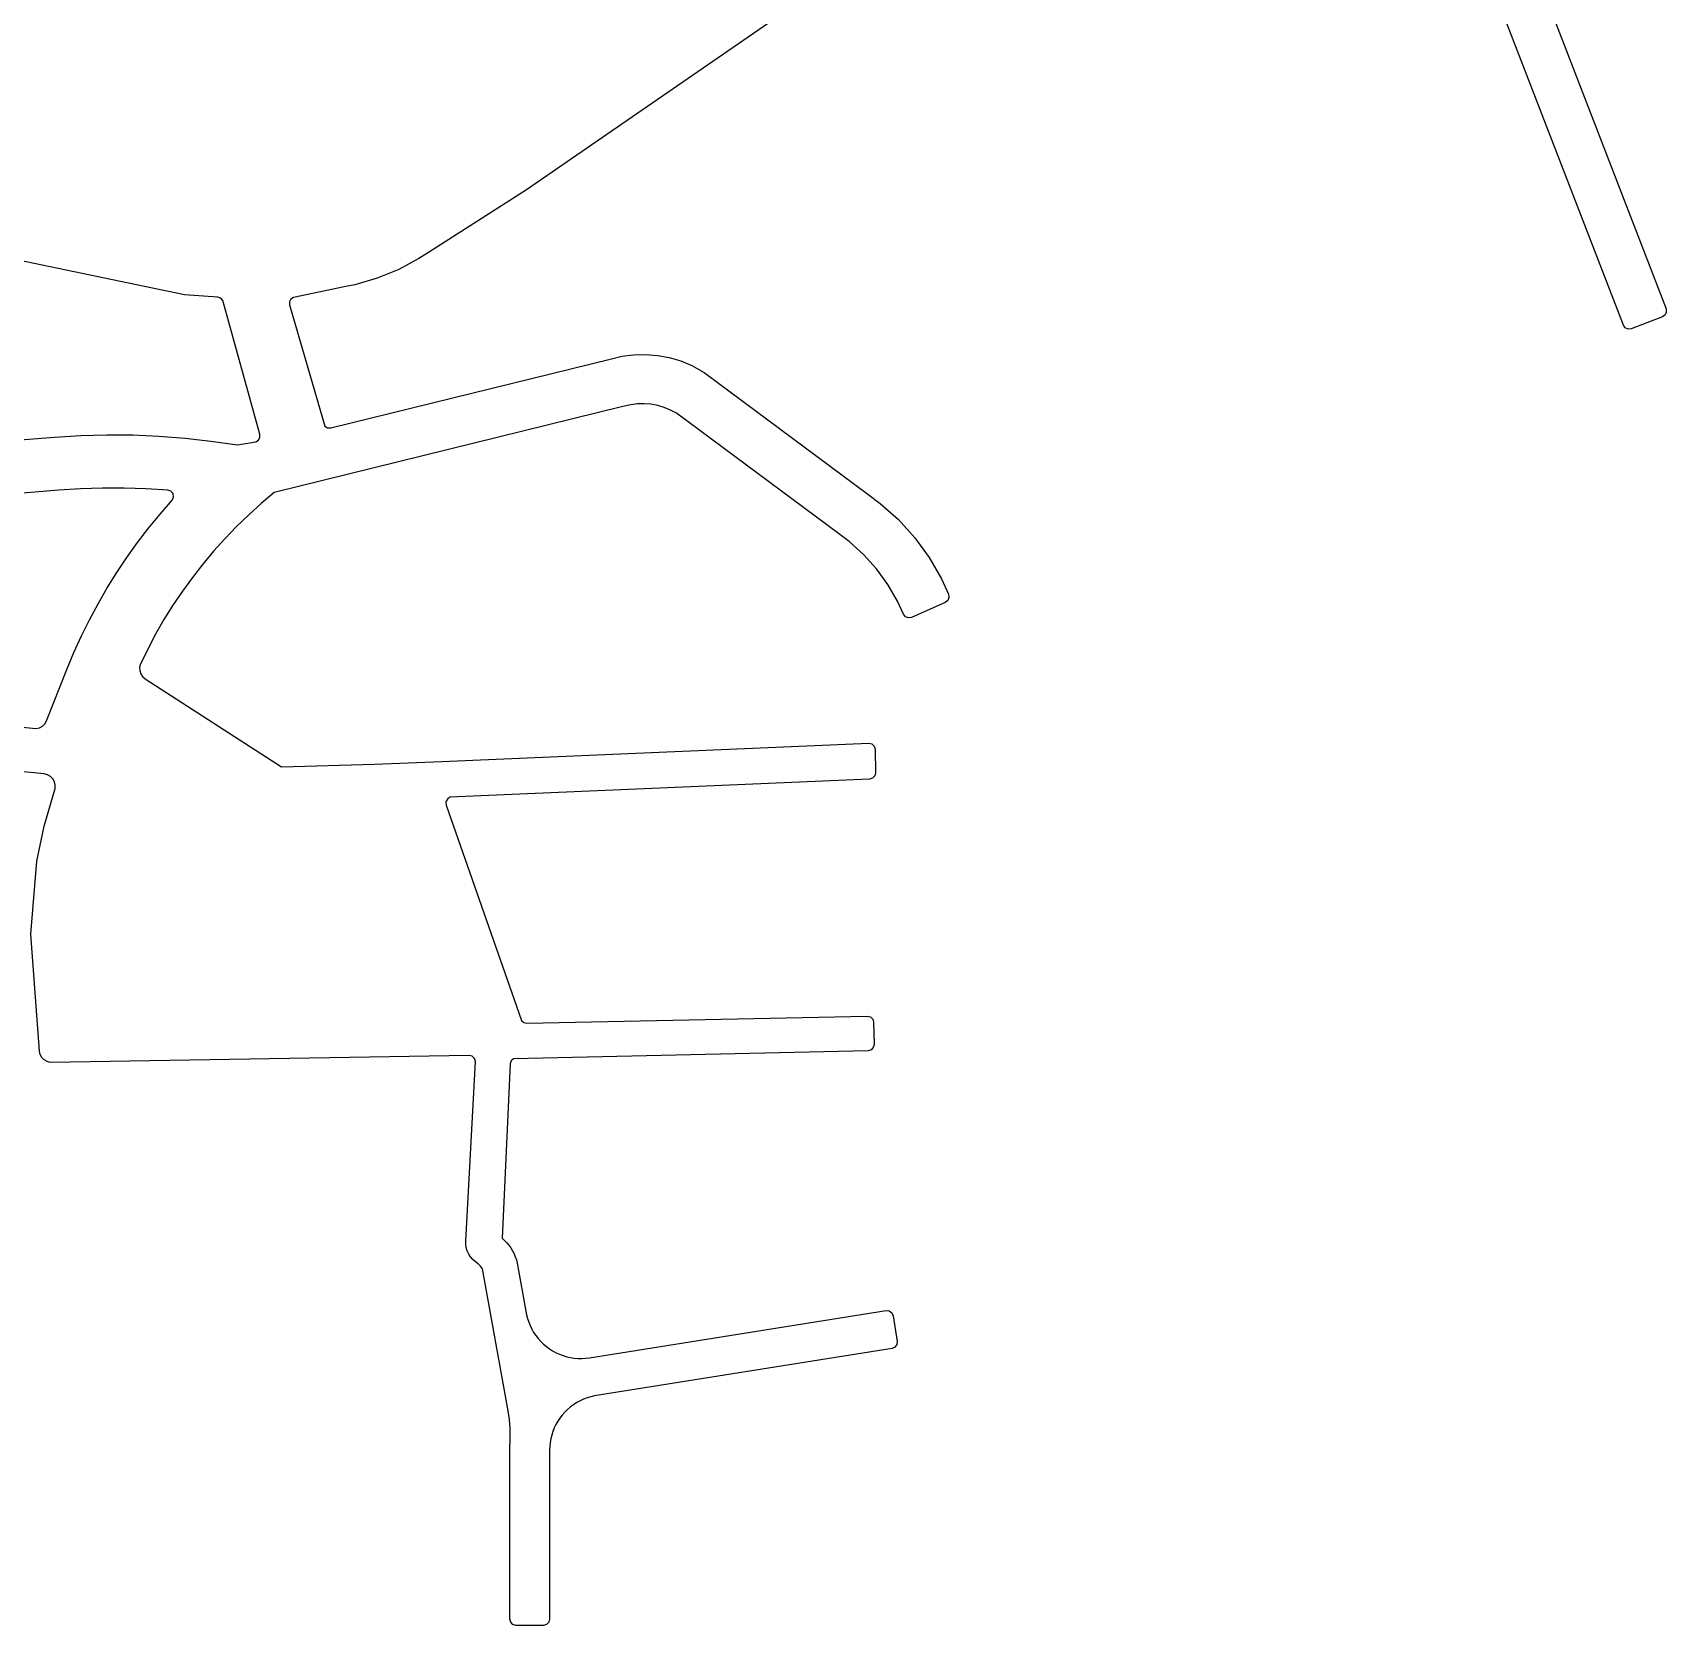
# Model space of a CAD drawing. Header units: millimetres. Extents: x 617751 to 636088, y 68402 to 77988.
# Drawn here: x 624953.4 to 625218.8, y 71651.5 to 71910.2 of the extents above; entities that cross this region are included whole.
import ezdxf

# ---------------------------------------------------------------- set-up
doc = ezdxf.new("R2010")
doc.units = ezdxf.units.MM
doc.header["$LTSCALE"] = 3
doc.header["$MEASUREMENT"] = 0
doc.layers.add('ALINHAMENTO PREDIAL', color=120, linetype='Continuous')

msp = doc.modelspace()

# ---------------------------------------------------------------- linework, layer by layer
at = {"layer": 'ALINHAMENTO PREDIAL'}
for points in [[(625196.81, 71922.15), (625218.72, 71865.35), (625218.77, 71864.83), (625218.56, 71864.36), (625218.14, 71864.06), (625213.08, 71862.1), (625212.56, 71862.05), (625212.09, 71862.26), (625211.79, 71862.68), (625189.83, 71919.59)], [(625196.81, 71922.15), (625218.72, 71865.35), (625218.77, 71864.83), (625218.56, 71864.36), (625218.14, 71864.06), (625213.08, 71862.1), (625212.56, 71862.05), (625212.09, 71862.26), (625211.79, 71862.68), (625189.83, 71919.59)], [(625196.81, 71922.15), (625218.72, 71865.35), (625218.77, 71864.83), (625218.56, 71864.36), (625218.14, 71864.06), (625213.08, 71862.1), (625212.56, 71862.05), (625212.09, 71862.26), (625211.79, 71862.68), (625189.83, 71919.59)], [(625196.81, 71922.15), (625218.72, 71865.35), (625218.77, 71864.83), (625218.56, 71864.36), (625218.14, 71864.06), (625213.08, 71862.1), (625212.56, 71862.05), (625212.09, 71862.26), (625211.79, 71862.68), (625189.83, 71919.59)], [(625196.81, 71922.15), (625218.72, 71865.35), (625218.77, 71864.83), (625218.56, 71864.36), (625218.14, 71864.06), (625213.08, 71862.1), (625212.56, 71862.05), (625212.09, 71862.26), (625211.79, 71862.68), (625189.83, 71919.59)], [(625196.81, 71922.15), (625218.72, 71865.35), (625218.77, 71864.83), (625218.56, 71864.36), (625218.14, 71864.06), (625213.08, 71862.1), (625212.56, 71862.05), (625212.09, 71862.26), (625211.79, 71862.68), (625189.83, 71919.59)], [(625196.81, 71922.15), (625218.72, 71865.35), (625218.77, 71864.83), (625218.56, 71864.36), (625218.14, 71864.06), (625213.08, 71862.1), (625212.56, 71862.05), (625212.09, 71862.26), (625211.79, 71862.68), (625189.83, 71919.59)], [(625196.81, 71922.15), (625218.72, 71865.35), (625218.77, 71864.83), (625218.56, 71864.36), (625218.14, 71864.06), (625213.08, 71862.1), (625212.56, 71862.05), (625212.09, 71862.26), (625211.79, 71862.68), (625189.83, 71919.59)], [(625072.92, 71911.73), (625033.63, 71884.66), (625017.71, 71874.52), (625016.16, 71873.53), (625012.87, 71871.76), (625009.37, 71870.32), (625005.73, 71869.26), (625004.27, 71869), (624995.78, 71867.22), (624995.35, 71866.95), (624995.11, 71866.5), (624995.12, 71865.99), (625000.89, 71846.3), (625001.33, 71846.03), (625001.85, 71846.02), (625047.41, 71857.24), (625049.11, 71857.65), (625051.03, 71857.9), (625052.97, 71857.95), (625054.91, 71857.8), (625056.81, 71857.44), (625058.67, 71856.89), (625060.47, 71856.14), (625062.49, 71855.01), (625089.07, 71835.27), (625091.1, 71833.75), (625094.03, 71831.12), (625096.69, 71828.17), (625099.04, 71824.96), (625101.03, 71821.52), (625102.16, 71819), (625102.24, 71818.49), (625102.05, 71818.01), (625101.65, 71817.68), (625096.17, 71815.23), (625095.66, 71815.15), (625095.18, 71815.33), (625094.85, 71815.74), (625093.9, 71817.87), (625092.33, 71820.59), (625090.48, 71823.12), (625088.37, 71825.45), (625086.02, 71827.56), (625084.29, 71828.86), (625057.99, 71848.39), (625057.01, 71848.91), (625055.99, 71849.34), (625054.94, 71849.65), (625053.85, 71849.86), (625052.76, 71849.94), (625051.66, 71849.91), (625050.56, 71849.77), (625049.29, 71849.47), (624992.64, 71835.52), (624990.55, 71833.74), (624988.51, 71831.9), (624986.54, 71829.99), (624984.64, 71828.01), (624982.8, 71825.97), (624981.04, 71823.87), (624979.35, 71821.71), (624977.73, 71819.49), (624976.19, 71817.22), (624974.73, 71814.89), (624973.35, 71812.52), (624970.94, 71807.71), (624970.79, 71807.18), (624970.81, 71806.62), (624970.97, 71806.09), (624971.28, 71805.62), (624971.7, 71805.26), (624993.84, 71790.98), (625008.93, 71791.39), (625019.9, 71791.85), (625089.24, 71794.81), (625089.74, 71794.68), (625090.11, 71794.32), (625090.25, 71793.83), (625090.31, 71789.99), (625090.19, 71789.49), (625089.84, 71789.12), (625089.36, 71788.97), (625021.19, 71786.02), (625020.77, 71785.72), (625020.55, 71785.26), (625020.59, 71784.75), (625032.82, 71749.79), (625033.19, 71749.44), (625033.69, 71749.31), (625088.98, 71750.47), (625089.48, 71750.34), (625089.86, 71749.98), (625090, 71749.49), (625090.08, 71745.88), (625089.96, 71745.38), (625089.6, 71745), (625089.1, 71744.86), (625031.54, 71743.56), (625031.16, 71743.21), (625031, 71742.72), (625029.69, 71714.42), (625030.08, 71714.06), (625030.44, 71713.67), (625030.78, 71713.26), (625031.08, 71712.82), (625031.36, 71712.36), (625031.6, 71711.89), (625031.81, 71711.4), (625031.98, 71710.9), (625032.12, 71710.38), (625033.64, 71701.97), (625033.79, 71701.37), (625033.98, 71700.78), (625034.21, 71700.21), (625034.48, 71699.65), (625034.79, 71699.11), (625035.14, 71698.6), (625035.52, 71698.11), (625035.93, 71697.64), (625036.38, 71697.21), (625036.85, 71696.81), (625037.35, 71696.44), (625037.87, 71696.11), (625038.42, 71695.81), (625038.98, 71695.56), (625039.56, 71695.34), (625040.16, 71695.16), (625040.76, 71695.03), (625041.38, 71694.93), (625041.99, 71694.88), (625042.61, 71694.87), (625043.23, 71694.91), (625043.85, 71694.98), (625092.03, 71702.65), (625092.55, 71702.6), (625092.96, 71702.29), (625093.18, 71701.82), (625093.84, 71697.65), (625093.79, 71697.13), (625093.48, 71696.72), (625093.01, 71696.5), (625044.66, 71688.81), (625044.06, 71688.67), (625043.46, 71688.49), (625042.89, 71688.26), (625042.32, 71688), (625041.78, 71687.7), (625041.26, 71687.37), (625040.76, 71687), (625040.29, 71686.6), (625039.85, 71686.16), (625039.44, 71685.69), (625039.06, 71685.2), (625038.72, 71684.69), (625038.41, 71684.15), (625038.14, 71683.59), (625037.91, 71683.01), (625037.72, 71682.42), (625037.57, 71681.82), (625037.47, 71681.21), (625037.4, 71680.59), (625037.38, 71679.97), (625037.38, 71652.53), (625037.25, 71652.03), (625036.88, 71651.67), (625036.38, 71651.53), (625031.92, 71651.53), (625031.42, 71651.67), (625031.06, 71652.03), (625030.92, 71652.53), (625030.92, 71680.63), (625030.97, 71681.35), (625031, 71682.08), (625031, 71682.8), (625030.98, 71683.52), (625030.93, 71684.24), (625030.86, 71684.96), (625030.77, 71685.68), (625030.65, 71686.39), (625026.46, 71709.44), (625026.18, 71709.89), (625025.8, 71710.25), (625025.34, 71710.56), (625024.92, 71710.93), (625024.55, 71711.36), (625024.25, 71711.83), (625024.01, 71712.34), (625023.85, 71712.88), (625023.76, 71713.43), (625023.76, 71713.99), (625025.32, 71743.1), (625025.17, 71743.6), (625024.8, 71743.96), (625024.3, 71744.08), (624956.28, 71742.95), (624955.75, 71743.09), (624955.27, 71743.37), (624954.9, 71743.76), (624954.64, 71744.25), (624954.52, 71744.78), (624953.11, 71763.81), (624954.1, 71775.67), (624955.3, 71781.35), (624957.05, 71787.47), (624957.07, 71788.02), (624956.94, 71788.55), (624956.68, 71789.03), (624956.29, 71789.41), (624955.81, 71789.68), (624955.28, 71789.81), (624928.87, 71792.4)], [(625072.92, 71911.73), (625033.63, 71884.66), (625017.71, 71874.52), (625016.16, 71873.53), (625012.87, 71871.76), (625009.37, 71870.32), (625005.73, 71869.26), (625004.27, 71869), (624995.78, 71867.22), (624995.35, 71866.95), (624995.11, 71866.5), (624995.12, 71865.99), (625000.89, 71846.3), (625001.33, 71846.03), (625001.85, 71846.02), (625047.41, 71857.24), (625049.11, 71857.65), (625051.03, 71857.9), (625052.97, 71857.95), (625054.91, 71857.8), (625056.81, 71857.44), (625058.67, 71856.89), (625060.47, 71856.14), (625062.49, 71855.01), (625089.07, 71835.27), (625091.1, 71833.75), (625094.03, 71831.12), (625096.69, 71828.17), (625099.04, 71824.96), (625101.03, 71821.52), (625102.16, 71819), (625102.24, 71818.49), (625102.05, 71818.01), (625101.65, 71817.68), (625096.17, 71815.23), (625095.66, 71815.15), (625095.18, 71815.33), (625094.85, 71815.74), (625093.9, 71817.87), (625092.33, 71820.59), (625090.48, 71823.12), (625088.37, 71825.45), (625086.02, 71827.56), (625084.29, 71828.86), (625057.99, 71848.39), (625057.01, 71848.91), (625055.99, 71849.34), (625054.94, 71849.65), (625053.85, 71849.86), (625052.76, 71849.94), (625051.66, 71849.91), (625050.56, 71849.77), (625049.29, 71849.47), (624992.64, 71835.52), (624990.55, 71833.74), (624988.51, 71831.9), (624986.54, 71829.99), (624984.64, 71828.01), (624982.8, 71825.97), (624981.04, 71823.87), (624979.35, 71821.71), (624977.73, 71819.49), (624976.19, 71817.22), (624974.73, 71814.89), (624973.35, 71812.52), (624970.94, 71807.71), (624970.79, 71807.18), (624970.81, 71806.62), (624970.97, 71806.09), (624971.28, 71805.62), (624971.7, 71805.26), (624993.84, 71790.98), (625008.93, 71791.39), (625019.9, 71791.85), (625089.24, 71794.81), (625089.74, 71794.68), (625090.11, 71794.32), (625090.25, 71793.83), (625090.31, 71789.99), (625090.19, 71789.49), (625089.84, 71789.12), (625089.36, 71788.97), (625021.19, 71786.02), (625020.77, 71785.72), (625020.55, 71785.26), (625020.59, 71784.75), (625032.82, 71749.79), (625033.19, 71749.44), (625033.69, 71749.31), (625088.98, 71750.47), (625089.48, 71750.34), (625089.86, 71749.98), (625090, 71749.49), (625090.08, 71745.88), (625089.96, 71745.38), (625089.6, 71745), (625089.1, 71744.86), (625031.54, 71743.56), (625031.16, 71743.21), (625031, 71742.72), (625029.69, 71714.42), (625030.08, 71714.06), (625030.44, 71713.67), (625030.78, 71713.26), (625031.08, 71712.82), (625031.36, 71712.36), (625031.6, 71711.89), (625031.81, 71711.4), (625031.98, 71710.9), (625032.12, 71710.38), (625033.64, 71701.97), (625033.79, 71701.37), (625033.98, 71700.78), (625034.21, 71700.21), (625034.48, 71699.65), (625034.79, 71699.11), (625035.14, 71698.6), (625035.52, 71698.11), (625035.93, 71697.64), (625036.38, 71697.21), (625036.85, 71696.81), (625037.35, 71696.44), (625037.87, 71696.11), (625038.42, 71695.81), (625038.98, 71695.56), (625039.56, 71695.34), (625040.16, 71695.16), (625040.76, 71695.03), (625041.38, 71694.93), (625041.99, 71694.88), (625042.61, 71694.87), (625043.23, 71694.91), (625043.85, 71694.98), (625092.03, 71702.65), (625092.55, 71702.6), (625092.96, 71702.29), (625093.18, 71701.82), (625093.84, 71697.65), (625093.79, 71697.13), (625093.48, 71696.72), (625093.01, 71696.5), (625044.66, 71688.81), (625044.06, 71688.67), (625043.46, 71688.49), (625042.89, 71688.26), (625042.32, 71688), (625041.78, 71687.7), (625041.26, 71687.37), (625040.76, 71687), (625040.29, 71686.6), (625039.85, 71686.16), (625039.44, 71685.69), (625039.06, 71685.2), (625038.72, 71684.69), (625038.41, 71684.15), (625038.14, 71683.59), (625037.91, 71683.01), (625037.72, 71682.42), (625037.57, 71681.82), (625037.47, 71681.21), (625037.4, 71680.59), (625037.38, 71679.97), (625037.38, 71652.53), (625037.25, 71652.03), (625036.88, 71651.67), (625036.38, 71651.53), (625031.92, 71651.53), (625031.42, 71651.67), (625031.06, 71652.03), (625030.92, 71652.53), (625030.92, 71680.63), (625030.97, 71681.35), (625031, 71682.08), (625031, 71682.8), (625030.98, 71683.52), (625030.93, 71684.24), (625030.86, 71684.96), (625030.77, 71685.68), (625030.65, 71686.39), (625026.46, 71709.44), (625026.18, 71709.89), (625025.8, 71710.25), (625025.34, 71710.56), (625024.92, 71710.93), (625024.55, 71711.36), (625024.25, 71711.83), (625024.01, 71712.34), (625023.85, 71712.88), (625023.76, 71713.43), (625023.76, 71713.99), (625025.32, 71743.1), (625025.17, 71743.6), (625024.8, 71743.96), (625024.3, 71744.08), (624956.28, 71742.95), (624955.75, 71743.09), (624955.27, 71743.37), (624954.9, 71743.76), (624954.64, 71744.25), (624954.52, 71744.78), (624953.11, 71763.81), (624954.1, 71775.67), (624955.3, 71781.35), (624957.05, 71787.47), (624957.07, 71788.02), (624956.94, 71788.55), (624956.68, 71789.03), (624956.29, 71789.41), (624955.81, 71789.68), (624955.28, 71789.81), (624928.87, 71792.4)], [(625072.92, 71911.73), (625033.63, 71884.66), (625017.71, 71874.52), (625016.16, 71873.53), (625012.87, 71871.76), (625009.37, 71870.32), (625005.73, 71869.26), (625004.27, 71869), (624995.78, 71867.22), (624995.35, 71866.95), (624995.11, 71866.5), (624995.12, 71865.99), (625000.89, 71846.3), (625001.33, 71846.03), (625001.85, 71846.02), (625047.41, 71857.24), (625049.11, 71857.65), (625051.03, 71857.9), (625052.97, 71857.95), (625054.91, 71857.8), (625056.81, 71857.44), (625058.67, 71856.89), (625060.47, 71856.14), (625062.49, 71855.01), (625089.07, 71835.27), (625091.1, 71833.75), (625094.03, 71831.12), (625096.69, 71828.17), (625099.04, 71824.96), (625101.03, 71821.52), (625102.16, 71819), (625102.24, 71818.49), (625102.05, 71818.01), (625101.65, 71817.68), (625096.17, 71815.23), (625095.66, 71815.15), (625095.18, 71815.33), (625094.85, 71815.74), (625093.9, 71817.87), (625092.33, 71820.59), (625090.48, 71823.12), (625088.37, 71825.45), (625086.02, 71827.56), (625084.29, 71828.86), (625057.99, 71848.39), (625057.01, 71848.91), (625055.99, 71849.34), (625054.94, 71849.65), (625053.85, 71849.86), (625052.76, 71849.94), (625051.66, 71849.91), (625050.56, 71849.77), (625049.29, 71849.47), (624992.64, 71835.52), (624990.55, 71833.74), (624988.51, 71831.9), (624986.54, 71829.99), (624984.64, 71828.01), (624982.8, 71825.97), (624981.04, 71823.87), (624979.35, 71821.71), (624977.73, 71819.49), (624976.19, 71817.22), (624974.73, 71814.89), (624973.35, 71812.52), (624970.94, 71807.71), (624970.79, 71807.18), (624970.81, 71806.62), (624970.97, 71806.09), (624971.28, 71805.62), (624971.7, 71805.26), (624993.84, 71790.98), (625008.93, 71791.39), (625019.9, 71791.85), (625089.24, 71794.81), (625089.74, 71794.68), (625090.11, 71794.32), (625090.25, 71793.83), (625090.31, 71789.99), (625090.19, 71789.49), (625089.84, 71789.12), (625089.36, 71788.97), (625021.19, 71786.02), (625020.77, 71785.72), (625020.55, 71785.26), (625020.59, 71784.75), (625032.82, 71749.79), (625033.19, 71749.44), (625033.69, 71749.31), (625088.98, 71750.47), (625089.48, 71750.34), (625089.86, 71749.98), (625090, 71749.49), (625090.08, 71745.88), (625089.96, 71745.38), (625089.6, 71745), (625089.1, 71744.86), (625031.54, 71743.56), (625031.16, 71743.21), (625031, 71742.72), (625029.69, 71714.42), (625030.08, 71714.06), (625030.44, 71713.67), (625030.78, 71713.26), (625031.08, 71712.82), (625031.36, 71712.36), (625031.6, 71711.89), (625031.81, 71711.4), (625031.98, 71710.9), (625032.12, 71710.38), (625033.64, 71701.97), (625033.79, 71701.37), (625033.98, 71700.78), (625034.21, 71700.21), (625034.48, 71699.65), (625034.79, 71699.11), (625035.14, 71698.6), (625035.52, 71698.11), (625035.93, 71697.64), (625036.38, 71697.21), (625036.85, 71696.81), (625037.35, 71696.44), (625037.87, 71696.11), (625038.42, 71695.81), (625038.98, 71695.56), (625039.56, 71695.34), (625040.16, 71695.16), (625040.76, 71695.03), (625041.38, 71694.93), (625041.99, 71694.88), (625042.61, 71694.87), (625043.23, 71694.91), (625043.85, 71694.98), (625092.03, 71702.65), (625092.55, 71702.6), (625092.96, 71702.29), (625093.18, 71701.82), (625093.84, 71697.65), (625093.79, 71697.13), (625093.48, 71696.72), (625093.01, 71696.5), (625044.66, 71688.81), (625044.06, 71688.67), (625043.46, 71688.49), (625042.89, 71688.26), (625042.32, 71688), (625041.78, 71687.7), (625041.26, 71687.37), (625040.76, 71687), (625040.29, 71686.6), (625039.85, 71686.16), (625039.44, 71685.69), (625039.06, 71685.2), (625038.72, 71684.69), (625038.41, 71684.15), (625038.14, 71683.59), (625037.91, 71683.01), (625037.72, 71682.42), (625037.57, 71681.82), (625037.47, 71681.21), (625037.4, 71680.59), (625037.38, 71679.97), (625037.38, 71652.53), (625037.25, 71652.03), (625036.88, 71651.67), (625036.38, 71651.53), (625031.92, 71651.53), (625031.42, 71651.67), (625031.06, 71652.03), (625030.92, 71652.53), (625030.92, 71680.63), (625030.97, 71681.35), (625031, 71682.08), (625031, 71682.8), (625030.98, 71683.52), (625030.93, 71684.24), (625030.86, 71684.96), (625030.77, 71685.68), (625030.65, 71686.39), (625026.46, 71709.44), (625026.18, 71709.89), (625025.8, 71710.25), (625025.34, 71710.56), (625024.92, 71710.93), (625024.55, 71711.36), (625024.25, 71711.83), (625024.01, 71712.34), (625023.85, 71712.88), (625023.76, 71713.43), (625023.76, 71713.99), (625025.32, 71743.1), (625025.17, 71743.6), (625024.8, 71743.96), (625024.3, 71744.08), (624956.28, 71742.95), (624955.75, 71743.09), (624955.27, 71743.37), (624954.9, 71743.76), (624954.64, 71744.25), (624954.52, 71744.78), (624953.11, 71763.81), (624954.1, 71775.67), (624955.3, 71781.35), (624957.05, 71787.47), (624957.07, 71788.02), (624956.94, 71788.55), (624956.68, 71789.03), (624956.29, 71789.41), (624955.81, 71789.68), (624955.28, 71789.81), (624928.87, 71792.4)], [(625072.92, 71911.73), (625033.63, 71884.66), (625017.71, 71874.52), (625016.16, 71873.53), (625012.87, 71871.76), (625009.37, 71870.32), (625005.73, 71869.26), (625004.27, 71869), (624995.78, 71867.22), (624995.35, 71866.95), (624995.11, 71866.5), (624995.12, 71865.99), (625000.89, 71846.3), (625001.33, 71846.03), (625001.85, 71846.02), (625047.41, 71857.24), (625049.11, 71857.65), (625051.03, 71857.9), (625052.97, 71857.95), (625054.91, 71857.8), (625056.81, 71857.44), (625058.67, 71856.89), (625060.47, 71856.14), (625062.49, 71855.01), (625089.07, 71835.27), (625091.1, 71833.75), (625094.03, 71831.12), (625096.69, 71828.17), (625099.04, 71824.96), (625101.03, 71821.52), (625102.16, 71819), (625102.24, 71818.49), (625102.05, 71818.01), (625101.65, 71817.68), (625096.17, 71815.23), (625095.66, 71815.15), (625095.18, 71815.33), (625094.85, 71815.74), (625093.9, 71817.87), (625092.33, 71820.59), (625090.48, 71823.12), (625088.37, 71825.45), (625086.02, 71827.56), (625084.29, 71828.86), (625057.99, 71848.39), (625057.01, 71848.91), (625055.99, 71849.34), (625054.94, 71849.65), (625053.85, 71849.86), (625052.76, 71849.94), (625051.66, 71849.91), (625050.56, 71849.77), (625049.29, 71849.47), (624992.64, 71835.52), (624990.55, 71833.74), (624988.51, 71831.9), (624986.54, 71829.99), (624984.64, 71828.01), (624982.8, 71825.97), (624981.04, 71823.87), (624979.35, 71821.71), (624977.73, 71819.49), (624976.19, 71817.22), (624974.73, 71814.89), (624973.35, 71812.52), (624970.94, 71807.71), (624970.79, 71807.18), (624970.81, 71806.62), (624970.97, 71806.09), (624971.28, 71805.62), (624971.7, 71805.26), (624993.84, 71790.98), (625008.93, 71791.39), (625019.9, 71791.85), (625089.24, 71794.81), (625089.74, 71794.68), (625090.11, 71794.32), (625090.25, 71793.83), (625090.31, 71789.99), (625090.19, 71789.49), (625089.84, 71789.12), (625089.36, 71788.97), (625021.19, 71786.02), (625020.77, 71785.72), (625020.55, 71785.26), (625020.59, 71784.75), (625032.82, 71749.79), (625033.19, 71749.44), (625033.69, 71749.31), (625088.98, 71750.47), (625089.48, 71750.34), (625089.86, 71749.98), (625090, 71749.49), (625090.08, 71745.88), (625089.96, 71745.38), (625089.6, 71745), (625089.1, 71744.86), (625031.54, 71743.56), (625031.16, 71743.21), (625031, 71742.72), (625029.69, 71714.42), (625030.08, 71714.06), (625030.44, 71713.67), (625030.78, 71713.26), (625031.08, 71712.82), (625031.36, 71712.36), (625031.6, 71711.89), (625031.81, 71711.4), (625031.98, 71710.9), (625032.12, 71710.38), (625033.64, 71701.97), (625033.79, 71701.37), (625033.98, 71700.78), (625034.21, 71700.21), (625034.48, 71699.65), (625034.79, 71699.11), (625035.14, 71698.6), (625035.52, 71698.11), (625035.93, 71697.64), (625036.38, 71697.21), (625036.85, 71696.81), (625037.35, 71696.44), (625037.87, 71696.11), (625038.42, 71695.81), (625038.98, 71695.56), (625039.56, 71695.34), (625040.16, 71695.16), (625040.76, 71695.03), (625041.38, 71694.93), (625041.99, 71694.88), (625042.61, 71694.87), (625043.23, 71694.91), (625043.85, 71694.98), (625092.03, 71702.65), (625092.55, 71702.6), (625092.96, 71702.29), (625093.18, 71701.82), (625093.84, 71697.65), (625093.79, 71697.13), (625093.48, 71696.72), (625093.01, 71696.5), (625044.66, 71688.81), (625044.06, 71688.67), (625043.46, 71688.49), (625042.89, 71688.26), (625042.32, 71688), (625041.78, 71687.7), (625041.26, 71687.37), (625040.76, 71687), (625040.29, 71686.6), (625039.85, 71686.16), (625039.44, 71685.69), (625039.06, 71685.2), (625038.72, 71684.69), (625038.41, 71684.15), (625038.14, 71683.59), (625037.91, 71683.01), (625037.72, 71682.42), (625037.57, 71681.82), (625037.47, 71681.21), (625037.4, 71680.59), (625037.38, 71679.97), (625037.38, 71652.53), (625037.25, 71652.03), (625036.88, 71651.67), (625036.38, 71651.53), (625031.92, 71651.53), (625031.42, 71651.67), (625031.06, 71652.03), (625030.92, 71652.53), (625030.92, 71680.63), (625030.97, 71681.35), (625031, 71682.08), (625031, 71682.8), (625030.98, 71683.52), (625030.93, 71684.24), (625030.86, 71684.96), (625030.77, 71685.68), (625030.65, 71686.39), (625026.46, 71709.44), (625026.18, 71709.89), (625025.8, 71710.25), (625025.34, 71710.56), (625024.92, 71710.93), (625024.55, 71711.36), (625024.25, 71711.83), (625024.01, 71712.34), (625023.85, 71712.88), (625023.76, 71713.43), (625023.76, 71713.99), (625025.32, 71743.1), (625025.17, 71743.6), (625024.8, 71743.96), (625024.3, 71744.08), (624956.28, 71742.95), (624955.75, 71743.09), (624955.27, 71743.37), (624954.9, 71743.76), (624954.64, 71744.25), (624954.52, 71744.78), (624953.11, 71763.81), (624954.1, 71775.67), (624955.3, 71781.35), (624957.05, 71787.47), (624957.07, 71788.02), (624956.94, 71788.55), (624956.68, 71789.03), (624956.29, 71789.41), (624955.81, 71789.68), (624955.28, 71789.81), (624928.87, 71792.4)], [(625072.92, 71911.73), (625033.63, 71884.66), (625017.71, 71874.52), (625016.16, 71873.53), (625012.87, 71871.76), (625009.37, 71870.32), (625005.73, 71869.26), (625004.27, 71869), (624995.78, 71867.22), (624995.35, 71866.95), (624995.11, 71866.5), (624995.12, 71865.99), (625000.89, 71846.3), (625001.33, 71846.03), (625001.85, 71846.02), (625047.41, 71857.24), (625049.11, 71857.65), (625051.03, 71857.9), (625052.97, 71857.95), (625054.91, 71857.8), (625056.81, 71857.44), (625058.67, 71856.89), (625060.47, 71856.14), (625062.49, 71855.01), (625089.07, 71835.27), (625091.1, 71833.75), (625094.03, 71831.12), (625096.69, 71828.17), (625099.04, 71824.96), (625101.03, 71821.52), (625102.16, 71819), (625102.24, 71818.49), (625102.05, 71818.01), (625101.65, 71817.68), (625096.17, 71815.23), (625095.66, 71815.15), (625095.18, 71815.33), (625094.85, 71815.74), (625093.9, 71817.87), (625092.33, 71820.59), (625090.48, 71823.12), (625088.37, 71825.45), (625086.02, 71827.56), (625084.29, 71828.86), (625057.99, 71848.39), (625057.01, 71848.91), (625055.99, 71849.34), (625054.94, 71849.65), (625053.85, 71849.86), (625052.76, 71849.94), (625051.66, 71849.91), (625050.56, 71849.77), (625049.29, 71849.47), (624992.64, 71835.52), (624990.55, 71833.74), (624988.51, 71831.9), (624986.54, 71829.99), (624984.64, 71828.01), (624982.8, 71825.97), (624981.04, 71823.87), (624979.35, 71821.71), (624977.73, 71819.49), (624976.19, 71817.22), (624974.73, 71814.89), (624973.35, 71812.52), (624970.94, 71807.71), (624970.79, 71807.18), (624970.81, 71806.62), (624970.97, 71806.09), (624971.28, 71805.62), (624971.7, 71805.26), (624993.84, 71790.98), (625008.93, 71791.39), (625019.9, 71791.85), (625089.24, 71794.81), (625089.74, 71794.68), (625090.11, 71794.32), (625090.25, 71793.83), (625090.31, 71789.99), (625090.19, 71789.49), (625089.84, 71789.12), (625089.36, 71788.97), (625021.19, 71786.02), (625020.77, 71785.72), (625020.55, 71785.26), (625020.59, 71784.75), (625032.82, 71749.79), (625033.19, 71749.44), (625033.69, 71749.31), (625088.98, 71750.47), (625089.48, 71750.34), (625089.86, 71749.98), (625090, 71749.49), (625090.08, 71745.88), (625089.96, 71745.38), (625089.6, 71745), (625089.1, 71744.86), (625031.54, 71743.56), (625031.16, 71743.21), (625031, 71742.72), (625029.69, 71714.42), (625030.08, 71714.06), (625030.44, 71713.67), (625030.78, 71713.26), (625031.08, 71712.82), (625031.36, 71712.36), (625031.6, 71711.89), (625031.81, 71711.4), (625031.98, 71710.9), (625032.12, 71710.38), (625033.64, 71701.97), (625033.79, 71701.37), (625033.98, 71700.78), (625034.21, 71700.21), (625034.48, 71699.65), (625034.79, 71699.11), (625035.14, 71698.6), (625035.52, 71698.11), (625035.93, 71697.64), (625036.38, 71697.21), (625036.85, 71696.81), (625037.35, 71696.44), (625037.87, 71696.11), (625038.42, 71695.81), (625038.98, 71695.56), (625039.56, 71695.34), (625040.16, 71695.16), (625040.76, 71695.03), (625041.38, 71694.93), (625041.99, 71694.88), (625042.61, 71694.87), (625043.23, 71694.91), (625043.85, 71694.98), (625092.03, 71702.65), (625092.55, 71702.6), (625092.96, 71702.29), (625093.18, 71701.82), (625093.84, 71697.65), (625093.79, 71697.13), (625093.48, 71696.72), (625093.01, 71696.5), (625044.66, 71688.81), (625044.06, 71688.67), (625043.46, 71688.49), (625042.89, 71688.26), (625042.32, 71688), (625041.78, 71687.7), (625041.26, 71687.37), (625040.76, 71687), (625040.29, 71686.6), (625039.85, 71686.16), (625039.44, 71685.69), (625039.06, 71685.2), (625038.72, 71684.69), (625038.41, 71684.15), (625038.14, 71683.59), (625037.91, 71683.01), (625037.72, 71682.42), (625037.57, 71681.82), (625037.47, 71681.21), (625037.4, 71680.59), (625037.38, 71679.97), (625037.38, 71652.53), (625037.25, 71652.03), (625036.88, 71651.67), (625036.38, 71651.53), (625031.92, 71651.53), (625031.42, 71651.67), (625031.06, 71652.03), (625030.92, 71652.53), (625030.92, 71680.63), (625030.97, 71681.35), (625031, 71682.08), (625031, 71682.8), (625030.98, 71683.52), (625030.93, 71684.24), (625030.86, 71684.96), (625030.77, 71685.68), (625030.65, 71686.39), (625026.46, 71709.44), (625026.18, 71709.89), (625025.8, 71710.25), (625025.34, 71710.56), (625024.92, 71710.93), (625024.55, 71711.36), (625024.25, 71711.83), (625024.01, 71712.34), (625023.85, 71712.88), (625023.76, 71713.43), (625023.76, 71713.99), (625025.32, 71743.1), (625025.17, 71743.6), (625024.8, 71743.96), (625024.3, 71744.08), (624956.28, 71742.95), (624955.75, 71743.09), (624955.27, 71743.37), (624954.9, 71743.76), (624954.64, 71744.25), (624954.52, 71744.78), (624953.11, 71763.81), (624954.1, 71775.67), (624955.3, 71781.35), (624957.05, 71787.47), (624957.07, 71788.02), (624956.94, 71788.55), (624956.68, 71789.03), (624956.29, 71789.41), (624955.81, 71789.68), (624955.28, 71789.81), (624928.87, 71792.4)], [(625072.92, 71911.73), (625033.63, 71884.66), (625017.71, 71874.52), (625016.16, 71873.53), (625012.87, 71871.76), (625009.37, 71870.32), (625005.73, 71869.26), (625004.27, 71869), (624995.78, 71867.22), (624995.35, 71866.95), (624995.11, 71866.5), (624995.12, 71865.99), (625000.89, 71846.3), (625001.33, 71846.03), (625001.85, 71846.02), (625047.41, 71857.24), (625049.11, 71857.65), (625051.03, 71857.9), (625052.97, 71857.95), (625054.91, 71857.8), (625056.81, 71857.44), (625058.67, 71856.89), (625060.47, 71856.14), (625062.49, 71855.01), (625089.07, 71835.27), (625091.1, 71833.75), (625094.03, 71831.12), (625096.69, 71828.17), (625099.04, 71824.96), (625101.03, 71821.52), (625102.16, 71819), (625102.24, 71818.49), (625102.05, 71818.01), (625101.65, 71817.68), (625096.17, 71815.23), (625095.66, 71815.15), (625095.18, 71815.33), (625094.85, 71815.74), (625093.9, 71817.87), (625092.33, 71820.59), (625090.48, 71823.12), (625088.37, 71825.45), (625086.02, 71827.56), (625084.29, 71828.86), (625057.99, 71848.39), (625057.01, 71848.91), (625055.99, 71849.34), (625054.94, 71849.65), (625053.85, 71849.86), (625052.76, 71849.94), (625051.66, 71849.91), (625050.56, 71849.77), (625049.29, 71849.47), (624992.64, 71835.52), (624990.55, 71833.74), (624988.51, 71831.9), (624986.54, 71829.99), (624984.64, 71828.01), (624982.8, 71825.97), (624981.04, 71823.87), (624979.35, 71821.71), (624977.73, 71819.49), (624976.19, 71817.22), (624974.73, 71814.89), (624973.35, 71812.52), (624970.94, 71807.71), (624970.79, 71807.18), (624970.81, 71806.62), (624970.97, 71806.09), (624971.28, 71805.62), (624971.7, 71805.26), (624993.84, 71790.98), (625008.93, 71791.39), (625019.9, 71791.85), (625089.24, 71794.81), (625089.74, 71794.68), (625090.11, 71794.32), (625090.25, 71793.83), (625090.31, 71789.99), (625090.19, 71789.49), (625089.84, 71789.12), (625089.36, 71788.97), (625021.19, 71786.02), (625020.77, 71785.72), (625020.55, 71785.26), (625020.59, 71784.75), (625032.82, 71749.79), (625033.19, 71749.44), (625033.69, 71749.31), (625088.98, 71750.47), (625089.48, 71750.34), (625089.86, 71749.98), (625090, 71749.49), (625090.08, 71745.88), (625089.96, 71745.38), (625089.6, 71745), (625089.1, 71744.86), (625031.54, 71743.56), (625031.16, 71743.21), (625031, 71742.72), (625029.69, 71714.42), (625030.08, 71714.06), (625030.44, 71713.67), (625030.78, 71713.26), (625031.08, 71712.82), (625031.36, 71712.36), (625031.6, 71711.89), (625031.81, 71711.4), (625031.98, 71710.9), (625032.12, 71710.38), (625033.64, 71701.97), (625033.79, 71701.37), (625033.98, 71700.78), (625034.21, 71700.21), (625034.48, 71699.65), (625034.79, 71699.11), (625035.14, 71698.6), (625035.52, 71698.11), (625035.93, 71697.64), (625036.38, 71697.21), (625036.85, 71696.81), (625037.35, 71696.44), (625037.87, 71696.11), (625038.42, 71695.81), (625038.98, 71695.56), (625039.56, 71695.34), (625040.16, 71695.16), (625040.76, 71695.03), (625041.38, 71694.93), (625041.99, 71694.88), (625042.61, 71694.87), (625043.23, 71694.91), (625043.85, 71694.98), (625092.03, 71702.65), (625092.55, 71702.6), (625092.96, 71702.29), (625093.18, 71701.82), (625093.84, 71697.65), (625093.79, 71697.13), (625093.48, 71696.72), (625093.01, 71696.5), (625044.66, 71688.81), (625044.06, 71688.67), (625043.46, 71688.49), (625042.89, 71688.26), (625042.32, 71688), (625041.78, 71687.7), (625041.26, 71687.37), (625040.76, 71687), (625040.29, 71686.6), (625039.85, 71686.16), (625039.44, 71685.69), (625039.06, 71685.2), (625038.72, 71684.69), (625038.41, 71684.15), (625038.14, 71683.59), (625037.91, 71683.01), (625037.72, 71682.42), (625037.57, 71681.82), (625037.47, 71681.21), (625037.4, 71680.59), (625037.38, 71679.97), (625037.38, 71652.53), (625037.25, 71652.03), (625036.88, 71651.67), (625036.38, 71651.53), (625031.92, 71651.53), (625031.42, 71651.67), (625031.06, 71652.03), (625030.92, 71652.53), (625030.92, 71680.63), (625030.97, 71681.35), (625031, 71682.08), (625031, 71682.8), (625030.98, 71683.52), (625030.93, 71684.24), (625030.86, 71684.96), (625030.77, 71685.68), (625030.65, 71686.39), (625026.46, 71709.44), (625026.18, 71709.89), (625025.8, 71710.25), (625025.34, 71710.56), (625024.92, 71710.93), (625024.55, 71711.36), (625024.25, 71711.83), (625024.01, 71712.34), (625023.85, 71712.88), (625023.76, 71713.43), (625023.76, 71713.99), (625025.32, 71743.1), (625025.17, 71743.6), (625024.8, 71743.96), (625024.3, 71744.08), (624956.28, 71742.95), (624955.75, 71743.09), (624955.27, 71743.37), (624954.9, 71743.76), (624954.64, 71744.25), (624954.52, 71744.78), (624953.11, 71763.81), (624954.1, 71775.67), (624955.3, 71781.35), (624957.05, 71787.47), (624957.07, 71788.02), (624956.94, 71788.55), (624956.68, 71789.03), (624956.29, 71789.41), (624955.81, 71789.68), (624955.28, 71789.81), (624928.87, 71792.4)], [(625072.92, 71911.73), (625033.63, 71884.66), (625017.71, 71874.52), (625016.16, 71873.53), (625012.87, 71871.76), (625009.37, 71870.32), (625005.73, 71869.26), (625004.27, 71869), (624995.78, 71867.22), (624995.35, 71866.95), (624995.11, 71866.5), (624995.12, 71865.99), (625000.89, 71846.3), (625001.33, 71846.03), (625001.85, 71846.02), (625047.41, 71857.24), (625049.11, 71857.65), (625051.03, 71857.9), (625052.97, 71857.95), (625054.91, 71857.8), (625056.81, 71857.44), (625058.67, 71856.89), (625060.47, 71856.14), (625062.49, 71855.01), (625089.07, 71835.27), (625091.1, 71833.75), (625094.03, 71831.12), (625096.69, 71828.17), (625099.04, 71824.96), (625101.03, 71821.52), (625102.16, 71819), (625102.24, 71818.49), (625102.05, 71818.01), (625101.65, 71817.68), (625096.17, 71815.23), (625095.66, 71815.15), (625095.18, 71815.33), (625094.85, 71815.74), (625093.9, 71817.87), (625092.33, 71820.59), (625090.48, 71823.12), (625088.37, 71825.45), (625086.02, 71827.56), (625084.29, 71828.86), (625057.99, 71848.39), (625057.01, 71848.91), (625055.99, 71849.34), (625054.94, 71849.65), (625053.85, 71849.86), (625052.76, 71849.94), (625051.66, 71849.91), (625050.56, 71849.77), (625049.29, 71849.47), (624992.64, 71835.52), (624990.55, 71833.74), (624988.51, 71831.9), (624986.54, 71829.99), (624984.64, 71828.01), (624982.8, 71825.97), (624981.04, 71823.87), (624979.35, 71821.71), (624977.73, 71819.49), (624976.19, 71817.22), (624974.73, 71814.89), (624973.35, 71812.52), (624970.94, 71807.71), (624970.79, 71807.18), (624970.81, 71806.62), (624970.97, 71806.09), (624971.28, 71805.62), (624971.7, 71805.26), (624993.84, 71790.98), (625008.93, 71791.39), (625019.9, 71791.85), (625089.24, 71794.81), (625089.74, 71794.68), (625090.11, 71794.32), (625090.25, 71793.83), (625090.31, 71789.99), (625090.19, 71789.49), (625089.84, 71789.12), (625089.36, 71788.97), (625021.19, 71786.02), (625020.77, 71785.72), (625020.55, 71785.26), (625020.59, 71784.75), (625032.82, 71749.79), (625033.19, 71749.44), (625033.69, 71749.31), (625088.98, 71750.47), (625089.48, 71750.34), (625089.86, 71749.98), (625090, 71749.49), (625090.08, 71745.88), (625089.96, 71745.38), (625089.6, 71745), (625089.1, 71744.86), (625031.54, 71743.56), (625031.16, 71743.21), (625031, 71742.72), (625029.69, 71714.42), (625030.08, 71714.06), (625030.44, 71713.67), (625030.78, 71713.26), (625031.08, 71712.82), (625031.36, 71712.36), (625031.6, 71711.89), (625031.81, 71711.4), (625031.98, 71710.9), (625032.12, 71710.38), (625033.64, 71701.97), (625033.79, 71701.37), (625033.98, 71700.78), (625034.21, 71700.21), (625034.48, 71699.65), (625034.79, 71699.11), (625035.14, 71698.6), (625035.52, 71698.11), (625035.93, 71697.64), (625036.38, 71697.21), (625036.85, 71696.81), (625037.35, 71696.44), (625037.87, 71696.11), (625038.42, 71695.81), (625038.98, 71695.56), (625039.56, 71695.34), (625040.16, 71695.16), (625040.76, 71695.03), (625041.38, 71694.93), (625041.99, 71694.88), (625042.61, 71694.87), (625043.23, 71694.91), (625043.85, 71694.98), (625092.03, 71702.65), (625092.55, 71702.6), (625092.96, 71702.29), (625093.18, 71701.82), (625093.84, 71697.65), (625093.79, 71697.13), (625093.48, 71696.72), (625093.01, 71696.5), (625044.66, 71688.81), (625044.06, 71688.67), (625043.46, 71688.49), (625042.89, 71688.26), (625042.32, 71688), (625041.78, 71687.7), (625041.26, 71687.37), (625040.76, 71687), (625040.29, 71686.6), (625039.85, 71686.16), (625039.44, 71685.69), (625039.06, 71685.2), (625038.72, 71684.69), (625038.41, 71684.15), (625038.14, 71683.59), (625037.91, 71683.01), (625037.72, 71682.42), (625037.57, 71681.82), (625037.47, 71681.21), (625037.4, 71680.59), (625037.38, 71679.97), (625037.38, 71652.53), (625037.25, 71652.03), (625036.88, 71651.67), (625036.38, 71651.53), (625031.92, 71651.53), (625031.42, 71651.67), (625031.06, 71652.03), (625030.92, 71652.53), (625030.92, 71680.63), (625030.97, 71681.35), (625031, 71682.08), (625031, 71682.8), (625030.98, 71683.52), (625030.93, 71684.24), (625030.86, 71684.96), (625030.77, 71685.68), (625030.65, 71686.39), (625026.46, 71709.44), (625026.18, 71709.89), (625025.8, 71710.25), (625025.34, 71710.56), (625024.92, 71710.93), (625024.55, 71711.36), (625024.25, 71711.83), (625024.01, 71712.34), (625023.85, 71712.88), (625023.76, 71713.43), (625023.76, 71713.99), (625025.32, 71743.1), (625025.17, 71743.6), (625024.8, 71743.96), (625024.3, 71744.08), (624956.28, 71742.95), (624955.75, 71743.09), (624955.27, 71743.37), (624954.9, 71743.76), (624954.64, 71744.25), (624954.52, 71744.78), (624953.11, 71763.81), (624954.1, 71775.67), (624955.3, 71781.35), (624957.05, 71787.47), (624957.07, 71788.02), (624956.94, 71788.55), (624956.68, 71789.03), (624956.29, 71789.41), (624955.81, 71789.68), (624955.28, 71789.81), (624928.87, 71792.4)], [(625072.92, 71911.73), (625033.63, 71884.66), (625017.71, 71874.52), (625016.16, 71873.53), (625012.87, 71871.76), (625009.37, 71870.32), (625005.73, 71869.26), (625004.27, 71869), (624995.78, 71867.22), (624995.35, 71866.95), (624995.11, 71866.5), (624995.12, 71865.99), (625000.89, 71846.3), (625001.33, 71846.03), (625001.85, 71846.02), (625047.41, 71857.24), (625049.11, 71857.65), (625051.03, 71857.9), (625052.97, 71857.95), (625054.91, 71857.8), (625056.81, 71857.44), (625058.67, 71856.89), (625060.47, 71856.14), (625062.49, 71855.01), (625089.07, 71835.27), (625091.1, 71833.75), (625094.03, 71831.12), (625096.69, 71828.17), (625099.04, 71824.96), (625101.03, 71821.52), (625102.16, 71819), (625102.24, 71818.49), (625102.05, 71818.01), (625101.65, 71817.68), (625096.17, 71815.23), (625095.66, 71815.15), (625095.18, 71815.33), (625094.85, 71815.74), (625093.9, 71817.87), (625092.33, 71820.59), (625090.48, 71823.12), (625088.37, 71825.45), (625086.02, 71827.56), (625084.29, 71828.86), (625057.99, 71848.39), (625057.01, 71848.91), (625055.99, 71849.34), (625054.94, 71849.65), (625053.85, 71849.86), (625052.76, 71849.94), (625051.66, 71849.91), (625050.56, 71849.77), (625049.29, 71849.47), (624992.64, 71835.52), (624990.55, 71833.74), (624988.51, 71831.9), (624986.54, 71829.99), (624984.64, 71828.01), (624982.8, 71825.97), (624981.04, 71823.87), (624979.35, 71821.71), (624977.73, 71819.49), (624976.19, 71817.22), (624974.73, 71814.89), (624973.35, 71812.52), (624970.94, 71807.71), (624970.79, 71807.18), (624970.81, 71806.62), (624970.97, 71806.09), (624971.28, 71805.62), (624971.7, 71805.26), (624993.84, 71790.98), (625008.93, 71791.39), (625019.9, 71791.85), (625089.24, 71794.81), (625089.74, 71794.68), (625090.11, 71794.32), (625090.25, 71793.83), (625090.31, 71789.99), (625090.19, 71789.49), (625089.84, 71789.12), (625089.36, 71788.97), (625021.19, 71786.02), (625020.77, 71785.72), (625020.55, 71785.26), (625020.59, 71784.75), (625032.82, 71749.79), (625033.19, 71749.44), (625033.69, 71749.31), (625088.98, 71750.47), (625089.48, 71750.34), (625089.86, 71749.98), (625090, 71749.49), (625090.08, 71745.88), (625089.96, 71745.38), (625089.6, 71745), (625089.1, 71744.86), (625031.54, 71743.56), (625031.16, 71743.21), (625031, 71742.72), (625029.69, 71714.42), (625030.08, 71714.06), (625030.44, 71713.67), (625030.78, 71713.26), (625031.08, 71712.82), (625031.36, 71712.36), (625031.6, 71711.89), (625031.81, 71711.4), (625031.98, 71710.9), (625032.12, 71710.38), (625033.64, 71701.97), (625033.79, 71701.37), (625033.98, 71700.78), (625034.21, 71700.21), (625034.48, 71699.65), (625034.79, 71699.11), (625035.14, 71698.6), (625035.52, 71698.11), (625035.93, 71697.64), (625036.38, 71697.21), (625036.85, 71696.81), (625037.35, 71696.44), (625037.87, 71696.11), (625038.42, 71695.81), (625038.98, 71695.56), (625039.56, 71695.34), (625040.16, 71695.16), (625040.76, 71695.03), (625041.38, 71694.93), (625041.99, 71694.88), (625042.61, 71694.87), (625043.23, 71694.91), (625043.85, 71694.98), (625092.03, 71702.65), (625092.55, 71702.6), (625092.96, 71702.29), (625093.18, 71701.82), (625093.84, 71697.65), (625093.79, 71697.13), (625093.48, 71696.72), (625093.01, 71696.5), (625044.66, 71688.81), (625044.06, 71688.67), (625043.46, 71688.49), (625042.89, 71688.26), (625042.32, 71688), (625041.78, 71687.7), (625041.26, 71687.37), (625040.76, 71687), (625040.29, 71686.6), (625039.85, 71686.16), (625039.44, 71685.69), (625039.06, 71685.2), (625038.72, 71684.69), (625038.41, 71684.15), (625038.14, 71683.59), (625037.91, 71683.01), (625037.72, 71682.42), (625037.57, 71681.82), (625037.47, 71681.21), (625037.4, 71680.59), (625037.38, 71679.97), (625037.38, 71652.53), (625037.25, 71652.03), (625036.88, 71651.67), (625036.38, 71651.53), (625031.92, 71651.53), (625031.42, 71651.67), (625031.06, 71652.03), (625030.92, 71652.53), (625030.92, 71680.63), (625030.97, 71681.35), (625031, 71682.08), (625031, 71682.8), (625030.98, 71683.52), (625030.93, 71684.24), (625030.86, 71684.96), (625030.77, 71685.68), (625030.65, 71686.39), (625026.46, 71709.44), (625026.18, 71709.89), (625025.8, 71710.25), (625025.34, 71710.56), (625024.92, 71710.93), (625024.55, 71711.36), (625024.25, 71711.83), (625024.01, 71712.34), (625023.85, 71712.88), (625023.76, 71713.43), (625023.76, 71713.99), (625025.32, 71743.1), (625025.17, 71743.6), (625024.8, 71743.96), (625024.3, 71744.08), (624956.28, 71742.95), (624955.75, 71743.09), (624955.27, 71743.37), (624954.9, 71743.76), (624954.64, 71744.25), (624954.52, 71744.78), (624953.11, 71763.81), (624954.1, 71775.67), (624955.3, 71781.35), (624957.05, 71787.47), (624957.07, 71788.02), (624956.94, 71788.55), (624956.68, 71789.03), (624956.29, 71789.41), (624955.81, 71789.68), (624955.28, 71789.81), (624928.87, 71792.4)], [(624947.16, 71843.75), (624956.98, 71844.53), (624961.21, 71844.79), (624965.45, 71844.9), (624969.69, 71844.87), (624973.93, 71844.69), (624978.16, 71844.36), (624982.37, 71843.89), (624986.67, 71843.25), (624989.64, 71843.78), (624990.08, 71844.05), (624990.33, 71844.5), (624990.32, 71845.01), (624984.29, 71866.69), (624983.96, 71867.07), (624983.48, 71867.23), (624978.1, 71867.62), (624948.46, 71873.82)], [(624947.16, 71843.75), (624956.98, 71844.53), (624961.21, 71844.79), (624965.45, 71844.9), (624969.69, 71844.87), (624973.93, 71844.69), (624978.16, 71844.36), (624982.37, 71843.89), (624986.67, 71843.25), (624989.64, 71843.78), (624990.08, 71844.05), (624990.33, 71844.5), (624990.32, 71845.01), (624984.29, 71866.69), (624983.96, 71867.07), (624983.48, 71867.23), (624978.1, 71867.62), (624948.46, 71873.82)], [(624947.16, 71843.75), (624956.98, 71844.53), (624961.21, 71844.79), (624965.45, 71844.9), (624969.69, 71844.87), (624973.93, 71844.69), (624978.16, 71844.36), (624982.37, 71843.89), (624986.67, 71843.25), (624989.64, 71843.78), (624990.08, 71844.05), (624990.33, 71844.5), (624990.32, 71845.01), (624984.29, 71866.69), (624983.96, 71867.07), (624983.48, 71867.23), (624978.1, 71867.62), (624948.46, 71873.82)], [(624947.16, 71843.75), (624956.98, 71844.53), (624961.21, 71844.79), (624965.45, 71844.9), (624969.69, 71844.87), (624973.93, 71844.69), (624978.16, 71844.36), (624982.37, 71843.89), (624986.67, 71843.25), (624989.64, 71843.78), (624990.08, 71844.05), (624990.33, 71844.5), (624990.32, 71845.01), (624984.29, 71866.69), (624983.96, 71867.07), (624983.48, 71867.23), (624978.1, 71867.62), (624948.46, 71873.82)], [(624947.16, 71843.75), (624956.98, 71844.53), (624961.21, 71844.79), (624965.45, 71844.9), (624969.69, 71844.87), (624973.93, 71844.69), (624978.16, 71844.36), (624982.37, 71843.89), (624986.67, 71843.25), (624989.64, 71843.78), (624990.08, 71844.05), (624990.33, 71844.5), (624990.32, 71845.01), (624984.29, 71866.69), (624983.96, 71867.07), (624983.48, 71867.23), (624978.1, 71867.62), (624948.46, 71873.82)], [(624947.16, 71843.75), (624956.98, 71844.53), (624961.21, 71844.79), (624965.45, 71844.9), (624969.69, 71844.87), (624973.93, 71844.69), (624978.16, 71844.36), (624982.37, 71843.89), (624986.67, 71843.25), (624989.64, 71843.78), (624990.08, 71844.05), (624990.33, 71844.5), (624990.32, 71845.01), (624984.29, 71866.69), (624983.96, 71867.07), (624983.48, 71867.23), (624978.1, 71867.62), (624948.46, 71873.82)], [(624947.16, 71843.75), (624956.98, 71844.53), (624961.21, 71844.79), (624965.45, 71844.9), (624969.69, 71844.87), (624973.93, 71844.69), (624978.16, 71844.36), (624982.37, 71843.89), (624986.67, 71843.25), (624989.64, 71843.78), (624990.08, 71844.05), (624990.33, 71844.5), (624990.32, 71845.01), (624984.29, 71866.69), (624983.96, 71867.07), (624983.48, 71867.23), (624978.1, 71867.62), (624948.46, 71873.82)], [(624947.16, 71843.75), (624956.98, 71844.53), (624961.21, 71844.79), (624965.45, 71844.9), (624969.69, 71844.87), (624973.93, 71844.69), (624978.16, 71844.36), (624982.37, 71843.89), (624986.67, 71843.25), (624989.64, 71843.78), (624990.08, 71844.05), (624990.33, 71844.5), (624990.32, 71845.01), (624984.29, 71866.69), (624983.96, 71867.07), (624983.48, 71867.23), (624978.1, 71867.62), (624948.46, 71873.82)], [(624929.72, 71799.56), (624953.95, 71797.17), (624954.5, 71797.29), (624954.99, 71797.55), (624955.38, 71797.94), (624955.66, 71798.43), (624958.98, 71806.8), (624960.12, 71809.53), (624961.34, 71812.22), (624962.65, 71814.86), (624964.04, 71817.47), (624965.52, 71820.03), (624967.08, 71822.53), (624968.72, 71824.99), (624970.44, 71827.39), (624972.24, 71829.74), (624974.11, 71832.02), (624976.14, 71834.35), (624976.31, 71834.84), (624976.21, 71835.35), (624975.88, 71835.74), (624975.39, 71835.91), (624971.85, 71836.13), (624968.3, 71836.24), (624964.75, 71836.23), (624961.2, 71836.12), (624957.66, 71835.89), (624947.85, 71835.11)], [(624929.72, 71799.56), (624953.95, 71797.17), (624954.5, 71797.29), (624954.99, 71797.55), (624955.38, 71797.94), (624955.66, 71798.43), (624958.98, 71806.8), (624960.12, 71809.53), (624961.34, 71812.22), (624962.65, 71814.86), (624964.04, 71817.47), (624965.52, 71820.03), (624967.08, 71822.53), (624968.72, 71824.99), (624970.44, 71827.39), (624972.24, 71829.74), (624974.11, 71832.02), (624976.14, 71834.35), (624976.31, 71834.84), (624976.21, 71835.35), (624975.88, 71835.74), (624975.39, 71835.91), (624971.85, 71836.13), (624968.3, 71836.24), (624964.75, 71836.23), (624961.2, 71836.12), (624957.66, 71835.89), (624947.85, 71835.11)], [(624929.72, 71799.56), (624953.95, 71797.17), (624954.5, 71797.29), (624954.99, 71797.55), (624955.38, 71797.94), (624955.66, 71798.43), (624958.98, 71806.8), (624960.12, 71809.53), (624961.34, 71812.22), (624962.65, 71814.86), (624964.04, 71817.47), (624965.52, 71820.03), (624967.08, 71822.53), (624968.72, 71824.99), (624970.44, 71827.39), (624972.24, 71829.74), (624974.11, 71832.02), (624976.14, 71834.35), (624976.31, 71834.84), (624976.21, 71835.35), (624975.88, 71835.74), (624975.39, 71835.91), (624971.85, 71836.13), (624968.3, 71836.24), (624964.75, 71836.23), (624961.2, 71836.12), (624957.66, 71835.89), (624947.85, 71835.11)], [(624929.72, 71799.56), (624953.95, 71797.17), (624954.5, 71797.29), (624954.99, 71797.55), (624955.38, 71797.94), (624955.66, 71798.43), (624958.98, 71806.8), (624960.12, 71809.53), (624961.34, 71812.22), (624962.65, 71814.86), (624964.04, 71817.47), (624965.52, 71820.03), (624967.08, 71822.53), (624968.72, 71824.99), (624970.44, 71827.39), (624972.24, 71829.74), (624974.11, 71832.02), (624976.14, 71834.35), (624976.31, 71834.84), (624976.21, 71835.35), (624975.88, 71835.74), (624975.39, 71835.91), (624971.85, 71836.13), (624968.3, 71836.24), (624964.75, 71836.23), (624961.2, 71836.12), (624957.66, 71835.89), (624947.85, 71835.11)], [(624929.72, 71799.56), (624953.95, 71797.17), (624954.5, 71797.29), (624954.99, 71797.55), (624955.38, 71797.94), (624955.66, 71798.43), (624958.98, 71806.8), (624960.12, 71809.53), (624961.34, 71812.22), (624962.65, 71814.86), (624964.04, 71817.47), (624965.52, 71820.03), (624967.08, 71822.53), (624968.72, 71824.99), (624970.44, 71827.39), (624972.24, 71829.74), (624974.11, 71832.02), (624976.14, 71834.35), (624976.31, 71834.84), (624976.21, 71835.35), (624975.88, 71835.74), (624975.39, 71835.91), (624971.85, 71836.13), (624968.3, 71836.24), (624964.75, 71836.23), (624961.2, 71836.12), (624957.66, 71835.89), (624947.85, 71835.11)], [(624929.72, 71799.56), (624953.95, 71797.17), (624954.5, 71797.29), (624954.99, 71797.55), (624955.38, 71797.94), (624955.66, 71798.43), (624958.98, 71806.8), (624960.12, 71809.53), (624961.34, 71812.22), (624962.65, 71814.86), (624964.04, 71817.47), (624965.52, 71820.03), (624967.08, 71822.53), (624968.72, 71824.99), (624970.44, 71827.39), (624972.24, 71829.74), (624974.11, 71832.02), (624976.14, 71834.35), (624976.31, 71834.84), (624976.21, 71835.35), (624975.88, 71835.74), (624975.39, 71835.91), (624971.85, 71836.13), (624968.3, 71836.24), (624964.75, 71836.23), (624961.2, 71836.12), (624957.66, 71835.89), (624947.85, 71835.11)], [(624929.72, 71799.56), (624953.95, 71797.17), (624954.5, 71797.29), (624954.99, 71797.55), (624955.38, 71797.94), (624955.66, 71798.43), (624958.98, 71806.8), (624960.12, 71809.53), (624961.34, 71812.22), (624962.65, 71814.86), (624964.04, 71817.47), (624965.52, 71820.03), (624967.08, 71822.53), (624968.72, 71824.99), (624970.44, 71827.39), (624972.24, 71829.74), (624974.11, 71832.02), (624976.14, 71834.35), (624976.31, 71834.84), (624976.21, 71835.35), (624975.88, 71835.74), (624975.39, 71835.91), (624971.85, 71836.13), (624968.3, 71836.24), (624964.75, 71836.23), (624961.2, 71836.12), (624957.66, 71835.89), (624947.85, 71835.11)], [(624929.72, 71799.56), (624953.95, 71797.17), (624954.5, 71797.29), (624954.99, 71797.55), (624955.38, 71797.94), (624955.66, 71798.43), (624958.98, 71806.8), (624960.12, 71809.53), (624961.34, 71812.22), (624962.65, 71814.86), (624964.04, 71817.47), (624965.52, 71820.03), (624967.08, 71822.53), (624968.72, 71824.99), (624970.44, 71827.39), (624972.24, 71829.74), (624974.11, 71832.02), (624976.14, 71834.35), (624976.31, 71834.84), (624976.21, 71835.35), (624975.88, 71835.74), (624975.39, 71835.91), (624971.85, 71836.13), (624968.3, 71836.24), (624964.75, 71836.23), (624961.2, 71836.12), (624957.66, 71835.89), (624947.85, 71835.11)]]:
    msp.add_lwpolyline(points, dxfattribs=at)

doc.saveas('drawing.dxf')
